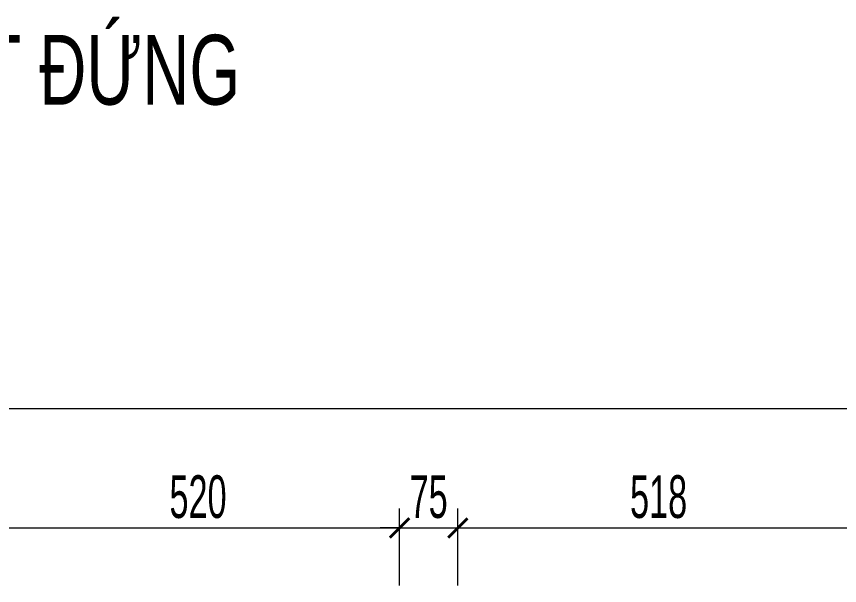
# Model space of a CAD drawing. Header units: millimetres. Extents: x 1336014 to 2939047, y -333549 to -60566.
# Drawn here: x 1458637 to 1459698, y -217360 to -216626 of the extents above; entities that cross this region are included whole.
import ezdxf

# ---------------------------------------------------------------- set-up
doc = ezdxf.new("R2010")
doc.units = ezdxf.units.MM
doc.header["$MEASUREMENT"] = 0
doc.layers.add('08.Dim', color=156, linetype='Continuous', lineweight=15)
doc.layers.add('10.Text', color=254, linetype='Continuous', lineweight=18)
doc.styles.add('TT5_Ghi chu 1', font='', dxfattribs={"width": 0.7, "height": 240})
doc.styles.add('TT5_Text Dim', font='hoatbif.shx', dxfattribs={"width": 0.6})
doc.styles.get('TT5_Ghi chu 1').set_extended_font_data('.VnBlackH')
doc.dimstyles.new('TT5_Dim 1-25', dxfattribs={"dimscale": 25, "dimtxt": 2.2, "dimasz": 1, "dimexe": 1, "dimexo": 0, "dimgap": 0.5, "dimtad": 1, "dimdec": 0, "dimzin": 0, "dimdsep": 46, "dimtxsty": 'TT5_Text Dim', "dimblk": 'ARCHTICK', "dimcen": 0, "dimdle": 1, "dimclrd": 256, "dimclre": 256, "dimclrt": 1, "dimadec": 0, "dimazin": 0, "dimtfac": 0.015, "dimtdec": 0, "dimtix": 1, "dimtmove": 2, "dimatfit": 3, "dimldrblk": 'DOT', "dimfxl": 1, "dimtolj": 1, "dimtzin": 0, "dimlwd": -1, "dimlwe": -1, "dimarcsym": 1})

# ---------------------------------------------------------------- blocks, each defined once
blk = doc.blocks.new('_ARCHTICK')
at = {"const_width": 0.15}
blk.add_lwpolyline([(-0.5, -0.5), (0.5, 0.5)], dxfattribs=at)
blk = doc.blocks.new('*D2112')
at = {"layer": '08.Dim', "ltscale": 200, "transparency": 16777216}
for p, q in [((1458610.9, -217359.9), (1458610.9, -217260.7)), ((1459130.5, -217359.9), (1459130.5, -217260.7)), ((1458585.9, -217285.7), (1459155.5, -217285.7))]:
    blk.add_line(p, q, dxfattribs=at)
at = {"layer": 'Defpoints', "color": 0, "ltscale": 200, "transparency": 16777216}
for p in [(1459130.5, -217285.7), (1458610.9, -217359.9), (1459130.5, -217359.9)]:
    blk.add_point(p, dxfattribs=at)
at = {"layer": '08.Dim', "ltscale": 200, "transparency": 16777216, "xscale": 25, "yscale": 25, "zscale": 25, "rotation": 180}
blk.add_blockref('_ARCHTICK', (1458610.9, -217285.7), dxfattribs=at)
at = {"layer": '08.Dim', "ltscale": 200, "transparency": 16777216, "xscale": 25, "yscale": 25, "zscale": 25}
blk.add_blockref('_ARCHTICK', (1459130.5, -217285.7), dxfattribs=at)
at = {"layer": '08.Dim', "color": 1, "ltscale": 200, "transparency": 16777216, "insert": (1458870.7, -217245.7), "char_height": 55, "attachment_point": 5, "style": 'TT5_Text Dim'}
blk.add_mtext('\\A1;520', dxfattribs=at)
blk = doc.blocks.new('_DOT')
blk.add_line((-0.5, 0), (-1, 0))
at = {"const_width": 0.5}
blk.add_lwpolyline([(-0.25, 0, 1), (0.25, 0, 1)], format="xyb", close=True, dxfattribs=at)
blk = doc.blocks.new('*D2113')
at = {"layer": '08.Dim', "ltscale": 200, "transparency": 16777216}
for p, q in [((1459130.5, -217359.9), (1459130.5, -217260.7)), ((1459205.5, -217359.9), (1459205.5, -217260.7)), ((1459130.5, -217285.7), (1459105.5, -217285.7)), ((1459130.5, -217285.7), (1459205.5, -217285.7)), ((1459205.5, -217285.7), (1459230.5, -217285.7))]:
    blk.add_line(p, q, dxfattribs=at)
at = {"layer": 'Defpoints', "color": 0, "ltscale": 200, "transparency": 16777216}
for p in [(1459205.5, -217285.7), (1459130.5, -217359.9), (1459205.5, -217359.9)]:
    blk.add_point(p, dxfattribs=at)
at = {"layer": '08.Dim', "ltscale": 200, "transparency": 16777216, "xscale": 25, "yscale": 25, "zscale": 25}
blk.add_blockref('_ARCHTICK', (1459130.5, -217285.7), dxfattribs=at)
at = {"layer": '08.Dim', "ltscale": 200, "transparency": 16777216, "xscale": 25, "yscale": 25, "zscale": 25, "rotation": 180}
blk.add_blockref('_ARCHTICK', (1459205.5, -217285.7), dxfattribs=at)
at = {"layer": '08.Dim', "color": 1, "ltscale": 200, "transparency": 16777216, "insert": (1459168, -217245.7), "char_height": 55, "attachment_point": 5, "style": 'TT5_Text Dim'}
blk.add_mtext('\\A1;75', dxfattribs=at)
blk = doc.blocks.new('*D2114')
at = {"layer": '08.Dim', "ltscale": 200, "transparency": 16777216}
for p, q in [((1459205.5, -217359.9), (1459205.5, -217260.7)), ((1459723.4, -217359.9), (1459723.4, -217260.7)), ((1459180.5, -217285.7), (1459748.4, -217285.7))]:
    blk.add_line(p, q, dxfattribs=at)
at = {"layer": 'Defpoints', "color": 0, "ltscale": 200, "transparency": 16777216}
for p in [(1459723.4, -217285.7), (1459205.5, -217359.9), (1459723.4, -217359.9)]:
    blk.add_point(p, dxfattribs=at)
at = {"layer": '08.Dim', "ltscale": 200, "transparency": 16777216, "xscale": 25, "yscale": 25, "zscale": 25, "rotation": 180}
blk.add_blockref('_ARCHTICK', (1459205.5, -217285.7), dxfattribs=at)
at = {"layer": '08.Dim', "ltscale": 200, "transparency": 16777216, "xscale": 25, "yscale": 25, "zscale": 25}
blk.add_blockref('_ARCHTICK', (1459723.4, -217285.7), dxfattribs=at)
at = {"layer": '08.Dim', "color": 1, "ltscale": 200, "transparency": 16777216, "insert": (1459464.4, -217245.7), "char_height": 55, "attachment_point": 5, "style": 'TT5_Text Dim'}
blk.add_mtext('\\A1;518', dxfattribs=at)
blk = doc.blocks.new('*D2101')
at = {"layer": '08.Dim', "ltscale": 200, "transparency": 16777216}
for p, q in [((1457373.4, -217359.9), (1457373.4, -217106.7)), ((1459773.4, -217359.9), (1459773.4, -217106.7)), ((1457348.4, -217131.7), (1459798.4, -217131.7))]:
    blk.add_line(p, q, dxfattribs=at)
at = {"layer": 'Defpoints', "color": 0, "ltscale": 200, "transparency": 16777216}
for p in [(1459773.4, -217131.7), (1457373.4, -217359.9), (1459773.4, -217359.9)]:
    blk.add_point(p, dxfattribs=at)
at = {"layer": '08.Dim', "ltscale": 200, "transparency": 16777216, "xscale": 25, "yscale": 25, "zscale": 25, "rotation": 180}
blk.add_blockref('_ARCHTICK', (1457373.4, -217131.7), dxfattribs=at)
at = {"layer": '08.Dim', "ltscale": 200, "transparency": 16777216, "xscale": 25, "yscale": 25, "zscale": 25}
blk.add_blockref('_ARCHTICK', (1459773.4, -217131.7), dxfattribs=at)
at = {"layer": '08.Dim', "color": 1, "ltscale": 200, "transparency": 16777216, "insert": (1458573.4, -217091.7), "char_height": 55, "attachment_point": 5, "style": 'TT5_Text Dim'}
blk.add_mtext('\\A1;2400', dxfattribs=at)

msp = doc.modelspace()

# ---------------------------------------------------------------- texts
at = {"layer": '10.Text', "style": 'TT5_Ghi chu 1', "width": 0.7}
msp.add_text('mÆt ®øng', height=90, dxfattribs=at).set_placement((1458464.7, -216740.1))

# ---------------------------------------------------------------- dimensions: what is measured, and where the dimension line sits
at = {"layer": '08.Dim', "ltscale": 200}
for base, p1, p2, picture, middle in [((1459773.4, -217131.7), (1457373.4, -217359.9), (1459773.4, -217359.9), '*D2101', (1458573.4, -217091.7)), ((1459130.5, -217285.7), (1458610.9, -217359.9), (1459130.5, -217359.9), '*D2112', (1458870.7, -217245.7)), ((1459205.5, -217285.7), (1459130.5, -217359.9), (1459205.5, -217359.9), '*D2113', (1459168, -217245.7)), ((1459723.4, -217285.7), (1459205.5, -217359.9), (1459723.4, -217359.9), '*D2114', (1459464.4, -217245.7))]:
    dim = msp.add_linear_dim(base=base, p1=p1, p2=p2, dimstyle='TT5_Dim 1-25', dxfattribs=at)
    dim.commit()
    dim.dimension.update_dxf_attribs({"geometry": picture, "text_midpoint": middle})

doc.saveas('drawing.dxf')
